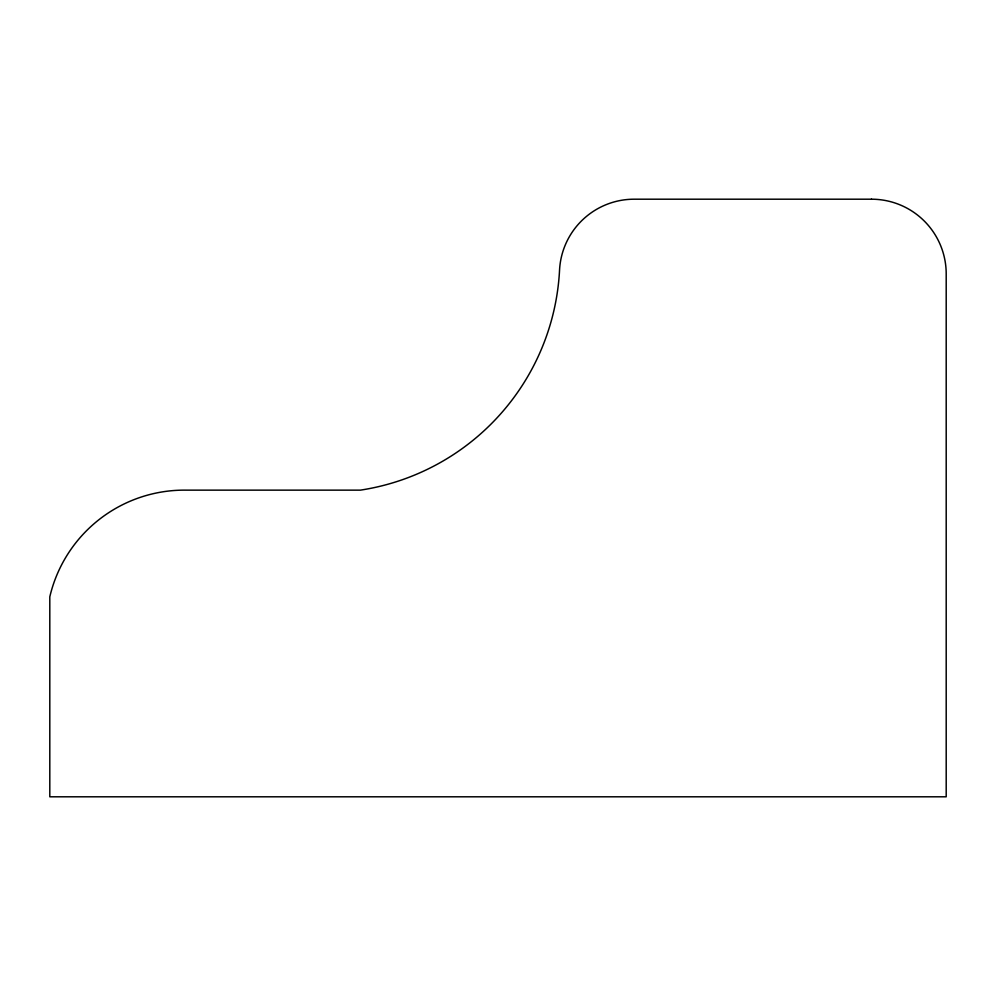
<?xml version="1.0" encoding="UTF-8"?>
<svg xmlns="http://www.w3.org/2000/svg" width="996" height="996" viewBox="0 0 996 996"><rect width="100%" height="100%" fill="white"/><g stroke="black" fill="none" stroke-linecap="round" stroke-linejoin="round"><path stroke-width="1.49" d="M871.5 199.2L634.153 199.2A74.7 74.7 0 0 0 559.553 270.053A234.869 234.869 0 0 1 360.39 490.144L186.19 490.144A138.207 138.207 0 0 0 49.8 596.841L49.8 796.8L946.2 796.8L946.2 273.9A74.7 74.7 0 0 0 871.5 199.2"/></g></svg>
